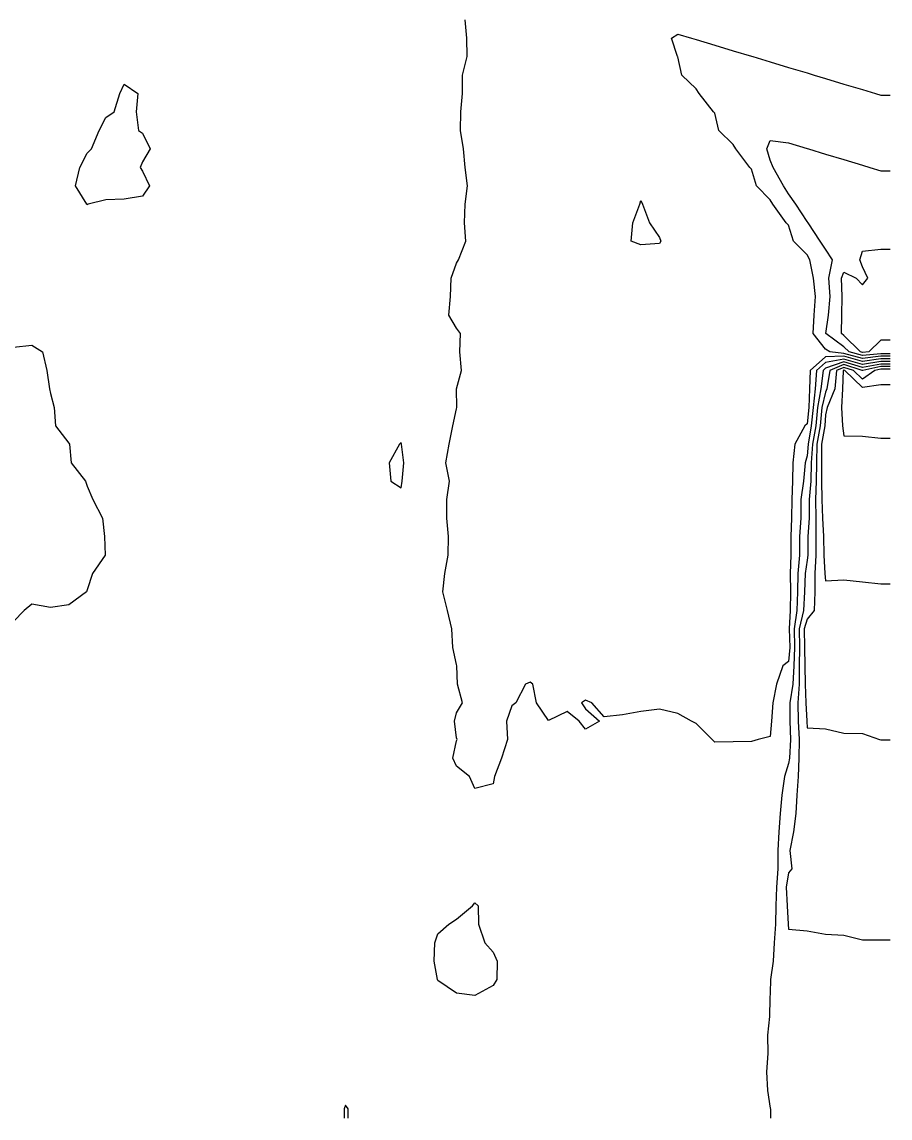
# Model space of a CAD drawing. Header units: metres. Extents: x 2681030 to 2681330, y 1246000 to 1246290.
# Drawn here: x 2681306.48 to 2681330, y 1246000 to 1246029.69 of the extents above; entities that cross this region are included whole.
import ezdxf

# ---------------------------------------------------------------- set-up
doc = ezdxf.new("R2010")
doc.units = ezdxf.units.M
doc.layers.add('BASIS_HOEHENLINIEN', color=8, linetype='Continuous')

msp = doc.modelspace()

# ---------------------------------------------------------------- linework, layer by layer
at = {"layer": 'BASIS_HOEHENLINIEN'}
for points in [[(2681330, 1246020.564, 0), (2681329.75, 1246020.564, 0), (2681329.25, 1246020.492, 0), (2681328.75, 1246020.634, 0), (2681328.25, 1246020.621, 0), (2681327.833, 1246020.25, 0), (2681327.82, 1246019.75, 0), (2681327.799, 1246019.25, 0), (2681327.75, 1246018.803, 0), (2681327.689, 1246018.75, 0), (2681327.416, 1246018.25, 0), (2681327.365, 1246017.75, 0), (2681327.353, 1246017.25, 0), (2681327.334, 1246016.75, 0), (2681327.326, 1246016.25, 0), (2681327.312, 1246015.75, 0), (2681327.311, 1246015.25, 0), (2681327.295, 1246014.75, 0), (2681327.299, 1246014.25, 0), (2681327.293, 1246013.75, 0), (2681327.265, 1246013.25, 0), (2681327.28, 1246012.75, 0), (2681327.25, 1246012.371, 0), (2681327.091, 1246012.25, 0), (2681326.924, 1246011.75, 0), (2681326.822, 1246011.25, 0), (2681326.789, 1246010.75, 0), (2681326.75, 1246010.336, 0), (2681326.427, 1246010.25, 0), (2681326.25, 1246010.204, 0), (2681325.75, 1246010.194, 0), (2681325.25, 1246010.182, 0), (2681325.18, 1246010.25, 0), (2681324.75, 1246010.686, 0), (2681324.624, 1246010.75, 0), (2681324.25, 1246010.954, 0), (2681323.75, 1246011.076, 0), (2681323.25, 1246011.015, 0), (2681322.75, 1246010.923, 0), (2681322.25, 1246010.87, 0), (2681321.916, 1246011.25, 0), (2681321.75, 1246011.317, 0), (2681321.636, 1246011.25, 0), (2681321.75, 1246011.084, 0), (2681322.131, 1246010.75, 0), (2681321.75, 1246010.532, 0), (2681321.577, 1246010.75, 0), (2681321.25, 1246011.014, 0), (2681320.75, 1246010.765, 0), (2681320.417, 1246011.25, 0), (2681320.318, 1246011.75, 0), (2681320.25, 1246011.803, 0), (2681320.12, 1246011.75, 0), (2681319.864, 1246011.25, 0), (2681319.75, 1246011.162, 0), (2681319.61, 1246010.75, 0), (2681319.635, 1246010.25, 0), (2681319.473, 1246009.75, 0), (2681319.283, 1246009.25, 0), (2681319.25, 1246009.053, 0), (2681318.75, 1246008.93, 0), (2681318.606, 1246009.25, 0), (2681318.25, 1246009.533, 0), (2681318.157, 1246009.75, 0), (2681318.25, 1246010.22, 0), (2681318.267, 1246010.25, 0), (2681318.25, 1246010.298, 0), (2681318.196, 1246010.75, 0), (2681318.25, 1246010.978, 0), (2681318.415, 1246011.25, 0), (2681318.276, 1246011.75, 0), (2681318.262, 1246012.25, 0), (2681318.25, 1246012.285, 0), (2681318.152, 1246012.75, 0), (2681318.128, 1246013.25, 0), (2681318.011, 1246013.75, 0), (2681317.881, 1246014.25, 0), (2681317.939, 1246014.75, 0), (2681318.029, 1246015.25, 0), (2681318.035, 1246015.75, 0), (2681317.992, 1246016.25, 0), (2681317.99, 1246016.75, 0), (2681318.062, 1246017.25, 0), (2681317.962, 1246017.75, 0), (2681318.055, 1246018.25, 0), (2681318.151, 1246018.75, 0), (2681318.25, 1246019.213, 0), (2681318.258, 1246019.25, 0), (2681318.253, 1246019.75, 0), (2681318.39, 1246020.25, 0), (2681318.344, 1246020.75, 0), (2681318.366, 1246021.25, 0), (2681318.25, 1246021.394, 0), (2681318.048, 1246021.75, 0), (2681318.094, 1246022.25, 0), (2681318.105, 1246022.75, 0), (2681318.25, 1246023.156, 0), (2681318.309, 1246023.25, 0), (2681318.503, 1246023.75, 0), (2681318.47, 1246024.25, 0), (2681318.485, 1246024.75, 0), (2681318.548, 1246025.25, 0), (2681318.486, 1246025.75, 0), (2681318.439, 1246026.25, 0), (2681318.365, 1246026.75, 0), (2681318.372, 1246027.25, 0), (2681318.417, 1246027.75, 0), (2681318.417, 1246028.25, 0), (2681318.539, 1246028.75, 0), (2681318.531, 1246029.25, 0), (2681318.488, 1246029.75, 0)], [(2681330, 1246020.633, 0), (2681329.75, 1246020.633, 0), (2681329.25, 1246020.573, 0), (2681328.75, 1246020.71, 0), (2681328.371, 1246020.75, 0), (2681328.25, 1246020.824, 0), (2681327.912, 1246021.25, 0), (2681327.942, 1246021.75, 0), (2681327.975, 1246022.25, 0), (2681327.928, 1246022.75, 0), (2681327.826, 1246023.25, 0), (2681327.75, 1246023.38, 0), (2681327.381, 1246023.75, 0), (2681327.25, 1246024.185, 0), (2681327.185, 1246024.25, 0), (2681326.82, 1246024.75, 0), (2681326.75, 1246024.872, 0), (2681326.377, 1246025.25, 0), (2681326.25, 1246025.7, 0), (2681326.202, 1246025.75, 0), (2681325.821, 1246026.25, 0), (2681325.75, 1246026.373, 0), (2681325.363, 1246026.75, 0), (2681325.25, 1246027.216, 0), (2681325.219, 1246027.25, 0), (2681324.827, 1246027.75, 0), (2681324.75, 1246027.874, 0), (2681324.358, 1246028.25, 0), (2681324.25, 1246028.742, 0), (2681324.242, 1246028.75, 0), (2681324.08, 1246029.25, 0), (2681324.25, 1246029.36, 0), (2681324.616, 1246029.25, 0), (2681324.75, 1246029.21, 0), (2681325.25, 1246029.059, 0), (2681325.75, 1246028.909, 0), (2681326.25, 1246028.759, 0), (2681326.279, 1246028.75, 0), (2681326.75, 1246028.608, 0), (2681327.25, 1246028.458, 0), (2681327.75, 1246028.307, 0), (2681327.941, 1246028.25, 0), (2681328.25, 1246028.157, 0), (2681328.75, 1246028.007, 0), (2681329.25, 1246027.856, 0), (2681329.604, 1246027.75, 0), (2681329.75, 1246027.706, 0), (2681330, 1246027.706, 0)], [(2681308.27, 1246024.75, 0), (2681308.25, 1246024.736, 0), (2681308.234, 1246024.75, 0), (2681307.931, 1246025.25, 0), (2681308.051, 1246025.75, 0), (2681308.25, 1246026.134, 0), (2681308.365, 1246026.25, 0), (2681308.569, 1246026.75, 0), (2681308.75, 1246027.101, 0), (2681308.983, 1246027.25, 0), (2681309.135, 1246027.75, 0), (2681309.25, 1246028.007, 0), (2681309.617, 1246027.75, 0), (2681309.573, 1246027.25, 0), (2681309.634, 1246026.75, 0), (2681309.75, 1246026.68, 0), (2681309.955, 1246026.25, 0), (2681309.75, 1246025.897, 0), (2681309.68, 1246025.75, 0), (2681309.75, 1246025.644, 0), (2681309.935, 1246025.25, 0), (2681309.75, 1246024.967, 0), (2681309.25, 1246024.891, 0), (2681308.75, 1246024.873, 0), (2681308.27, 1246024.75, 0)], [(2681330, 1246020.703, 0), (2681329.75, 1246020.703, 0), (2681329.25, 1246020.654, 0), (2681328.891, 1246020.75, 0), (2681328.75, 1246020.892, 0), (2681328.255, 1246021.25, 0), (2681328.332, 1246021.75, 0), (2681328.38, 1246022.25, 0), (2681328.345, 1246022.75, 0), (2681328.438, 1246023.25, 0), (2681328.25, 1246023.533, 0), (2681328.106, 1246023.75, 0), (2681327.779, 1246024.25, 0), (2681327.75, 1246024.287, 0), (2681327.446, 1246024.75, 0), (2681327.25, 1246025.038, 0), (2681327.109, 1246025.25, 0), (2681326.833, 1246025.75, 0), (2681326.75, 1246025.944, 0), (2681326.661, 1246026.25, 0), (2681326.75, 1246026.481, 0), (2681327.25, 1246026.412, 0), (2681327.75, 1246026.262, 0), (2681327.789, 1246026.25, 0), (2681328.25, 1246026.111, 0), (2681328.75, 1246025.961, 0), (2681329.25, 1246025.811, 0), (2681329.451, 1246025.75, 0), (2681329.75, 1246025.66, 0), (2681330, 1246025.66, 0)], [(2681323.787, 1246023.75, 0), (2681323.75, 1246023.685, 0), (2681323.25, 1246023.652, 0), (2681322.985, 1246023.75, 0), (2681323.03, 1246024.25, 0), (2681323.218, 1246024.75, 0), (2681323.25, 1246024.849, 0), (2681323.294, 1246024.75, 0), (2681323.482, 1246024.25, 0), (2681323.75, 1246023.854, 0), (2681323.787, 1246023.75, 0)], [(2681330, 1246021.07, 0), (2681329.75, 1246021.07, 0), (2681329.427, 1246020.75, 0), (2681329.25, 1246020.735, 0), (2681329.196, 1246020.75, 0), (2681328.75, 1246021.199, 0), (2681328.68, 1246021.25, 0), (2681328.696, 1246021.75, 0), (2681328.7, 1246022.25, 0), (2681328.685, 1246022.75, 0), (2681328.75, 1246022.908, 0), (2681329.078, 1246022.75, 0), (2681329.25, 1246022.566, 0), (2681329.401, 1246022.75, 0), (2681329.25, 1246023.057, 0), (2681329.184, 1246023.25, 0), (2681329.25, 1246023.478, 0), (2681329.75, 1246023.536, 0), (2681330, 1246023.536, 0)], [(2681306.25, 1246020.876, 0), (2681306.75, 1246020.935, 0), (2681307.034, 1246020.75, 0), (2681307.158, 1246020.25, 0), (2681307.231, 1246019.75, 0), (2681307.25, 1246019.629, 0), (2681307.355, 1246019.25, 0), (2681307.387, 1246018.75, 0), (2681307.75, 1246018.277, 0), (2681307.773, 1246018.25, 0), (2681307.813, 1246017.75, 0), (2681308.205, 1246017.25, 0), (2681308.25, 1246017.116, 0), (2681308.403, 1246016.75, 0), (2681308.663, 1246016.25, 0), (2681308.717, 1246015.75, 0), (2681308.731, 1246015.25, 0), (2681308.392, 1246014.75, 0), (2681308.25, 1246014.305, 0), (2681308.228, 1246014.25, 0), (2681307.75, 1246013.905, 0), (2681307.25, 1246013.831, 0), (2681306.75, 1246013.918, 0), (2681306.537, 1246013.75, 0), (2681306.25, 1246013.449, 0)], [(2681330, 1246020.494, 0), (2681329.75, 1246020.494, 0), (2681329.25, 1246020.411, 0), (2681328.75, 1246020.559, 0), (2681328.25, 1246020.464, 0), (2681328.009, 1246020.25, 0), (2681327.972, 1246019.75, 0), (2681327.915, 1246019.25, 0), (2681327.865, 1246018.75, 0), (2681327.782, 1246018.25, 0), (2681327.75, 1246017.933, 0), (2681327.698, 1246017.75, 0), (2681327.653, 1246017.25, 0), (2681327.583, 1246016.75, 0), (2681327.582, 1246016.25, 0), (2681327.546, 1246015.75, 0), (2681327.542, 1246015.25, 0), (2681327.497, 1246014.75, 0), (2681327.492, 1246014.25, 0), (2681327.476, 1246013.75, 0), (2681327.401, 1246013.25, 0), (2681327.413, 1246012.75, 0), (2681327.389, 1246012.25, 0), (2681327.367, 1246011.75, 0), (2681327.281, 1246011.25, 0), (2681327.281, 1246010.75, 0), (2681327.304, 1246010.25, 0), (2681327.276, 1246009.75, 0), (2681327.25, 1246009.602, 0), (2681327.143, 1246009.25, 0), (2681327.065, 1246008.75, 0), (2681327.023, 1246008.25, 0), (2681326.986, 1246007.75, 0), (2681326.957, 1246007.25, 0), (2681326.955, 1246006.75, 0), (2681326.925, 1246006.25, 0), (2681326.905, 1246005.75, 0), (2681326.894, 1246005.25, 0), (2681326.86, 1246004.75, 0), (2681326.836, 1246004.25, 0), (2681326.758, 1246003.75, 0), (2681326.75, 1246003.393, 0), (2681326.746, 1246003.25, 0), (2681326.734, 1246002.75, 0), (2681326.677, 1246002.25, 0), (2681326.687, 1246001.75, 0), (2681326.656, 1246001.25, 0), (2681326.679, 1246000.75, 0), (2681326.75, 1246000.272, 0), (2681326.756, 1246000.25, 0), (2681326.756, 1246000, 0)], [(2681330, 1246020.424, 0), (2681329.75, 1246020.424, 0), (2681329.25, 1246020.329, 0), (2681328.75, 1246020.483, 0), (2681328.25, 1246020.308, 0), (2681328.185, 1246020.25, 0), (2681328.125, 1246019.75, 0), (2681328.032, 1246019.25, 0), (2681327.986, 1246018.75, 0), (2681327.901, 1246018.25, 0), (2681327.865, 1246017.75, 0), (2681327.85, 1246017.25, 0), (2681327.808, 1246016.75, 0), (2681327.812, 1246016.25, 0), (2681327.776, 1246015.75, 0), (2681327.771, 1246015.25, 0), (2681327.75, 1246015.112, 0), (2681327.698, 1246014.75, 0), (2681327.685, 1246014.25, 0), (2681327.658, 1246013.75, 0), (2681327.538, 1246013.25, 0), (2681327.546, 1246012.75, 0), (2681327.539, 1246012.25, 0), (2681327.535, 1246011.75, 0), (2681327.498, 1246011.25, 0), (2681327.511, 1246010.75, 0), (2681327.535, 1246010.25, 0), (2681327.529, 1246009.75, 0), (2681327.509, 1246009.25, 0), (2681327.471, 1246008.75, 0), (2681327.446, 1246008.25, 0), (2681327.384, 1246007.75, 0), (2681327.286, 1246007.25, 0), (2681327.338, 1246006.75, 0), (2681327.25, 1246006.644, 0), (2681327.184, 1246006.25, 0), (2681327.216, 1246005.75, 0), (2681327.242, 1246005.25, 0), (2681327.25, 1246005.12, 0), (2681327.75, 1246005.074, 0), (2681328.25, 1246004.979, 0), (2681328.75, 1246004.953, 0), (2681329.25, 1246004.825, 0), (2681329.75, 1246004.829, 0), (2681330, 1246004.829, 0)], [(2681330, 1246020.355, 0), (2681329.75, 1246020.355, 0), (2681329.258, 1246020.25, 0), (2681329.25, 1246020.245, 0), (2681329.245, 1246020.25, 0), (2681328.75, 1246020.408, 0), (2681328.365, 1246020.25, 0), (2681328.288, 1246019.75, 0), (2681328.25, 1246019.665, 0), (2681328.148, 1246019.25, 0), (2681328.107, 1246018.75, 0), (2681328.02, 1246018.25, 0), (2681328.002, 1246017.75, 0), (2681327.998, 1246017.25, 0), (2681327.981, 1246016.75, 0), (2681327.99, 1246016.25, 0), (2681327.984, 1246015.75, 0), (2681327.99, 1246015.25, 0), (2681327.957, 1246014.75, 0), (2681327.96, 1246014.25, 0), (2681327.941, 1246013.75, 0), (2681327.75, 1246013.512, 0), (2681327.675, 1246013.25, 0), (2681327.678, 1246012.75, 0), (2681327.689, 1246012.25, 0), (2681327.702, 1246011.75, 0), (2681327.716, 1246011.25, 0), (2681327.741, 1246010.75, 0), (2681327.75, 1246010.567, 0), (2681328.25, 1246010.541, 0), (2681328.75, 1246010.428, 0), (2681329.25, 1246010.418, 0), (2681329.716, 1246010.25, 0), (2681329.75, 1246010.241, 0), (2681330, 1246010.241, 0)], [(2681330, 1246020.285, 0), (2681329.75, 1246020.285, 0), (2681329.586, 1246020.25, 0), (2681329.25, 1246020.017, 0), (2681329.009, 1246020.25, 0), (2681328.75, 1246020.333, 0), (2681328.549, 1246020.25, 0), (2681328.499, 1246019.75, 0), (2681328.298, 1246019.25, 0), (2681328.25, 1246019.044, 0), (2681328.228, 1246018.75, 0), (2681328.139, 1246018.25, 0), (2681328.139, 1246017.75, 0), (2681328.146, 1246017.25, 0), (2681328.155, 1246016.75, 0), (2681328.168, 1246016.25, 0), (2681328.192, 1246015.75, 0), (2681328.209, 1246015.25, 0), (2681328.235, 1246014.75, 0), (2681328.25, 1246014.554, 0), (2681328.75, 1246014.576, 0), (2681329.25, 1246014.522, 0), (2681329.75, 1246014.469, 0), (2681330, 1246014.469, 0)], [(2681330, 1246019.863, 0), (2681329.75, 1246019.863, 0), (2681329.25, 1246019.789, 0), (2681328.773, 1246020.25, 0), (2681328.75, 1246020.257, 0), (2681328.732, 1246020.25, 0), (2681328.71, 1246019.75, 0), (2681328.685, 1246019.25, 0), (2681328.709, 1246018.75, 0), (2681328.75, 1246018.476, 0), (2681329.25, 1246018.467, 0), (2681329.75, 1246018.412, 0), (2681330, 1246018.412, 0)], [(2681316.75, 1246017.072, 0), (2681316.781, 1246017.25, 0), (2681316.827, 1246017.75, 0), (2681316.763, 1246018.25, 0), (2681316.75, 1246018.299, 0), (2681316.711, 1246018.25, 0), (2681316.426, 1246017.75, 0), (2681316.475, 1246017.25, 0), (2681316.75, 1246017.072, 0)], [(2681319.348, 1246003.75, 0), (2681319.25, 1246003.595, 0), (2681318.75, 1246003.321, 0), (2681318.25, 1246003.384, 0), (2681317.75, 1246003.73, 0), (2681317.736, 1246003.75, 0), (2681317.652, 1246004.25, 0), (2681317.663, 1246004.75, 0), (2681317.75, 1246004.989, 0), (2681318.048, 1246005.25, 0), (2681318.25, 1246005.384, 0), (2681318.686, 1246005.75, 0), (2681318.75, 1246005.828, 0), (2681318.84, 1246005.75, 0), (2681318.845, 1246005.25, 0), (2681319.023, 1246004.75, 0), (2681319.25, 1246004.496, 0), (2681319.359, 1246004.25, 0), (2681319.348, 1246003.75, 0)], [(2681315.317, 1246000, 0), (2681315.317, 1246000.25, 0), (2681315.25, 1246000.354, 0), (2681315.212, 1246000.25, 0), (2681315.212, 1246000, 0)]]:
    msp.add_polyline3d(points, dxfattribs=at)

doc.saveas('drawing.dxf')
